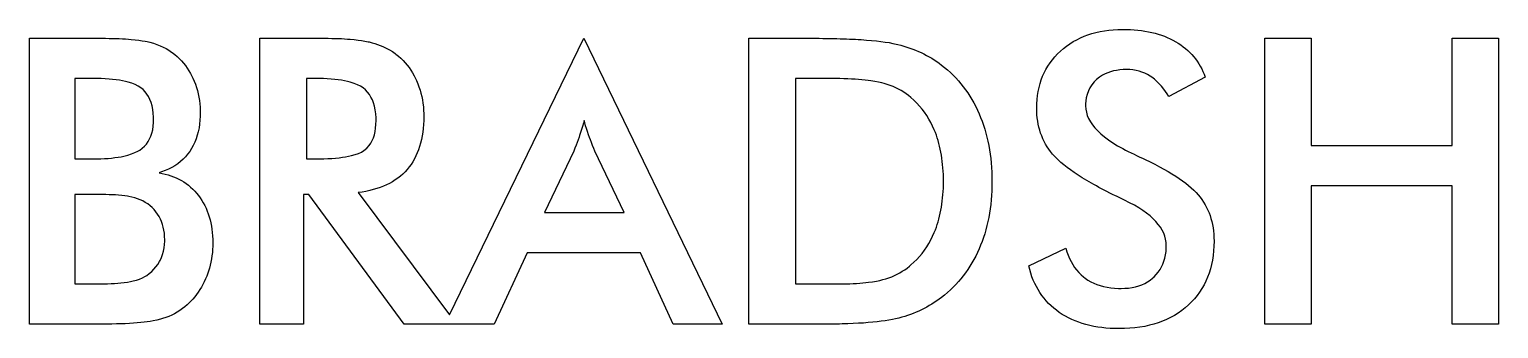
# Model space of a CAD drawing. Extents: x 1.08 to 5.25, y -5.58 to -0.9.
# Drawn here: x 1.262 to 1.868, y -1.025 to -0.902 of the extents above; entities that cross this region are included whole.
import ezdxf

# ---------------------------------------------------------------- set-up
doc = ezdxf.new("R2010")
doc.units = 0
doc.header["$MEASUREMENT"] = 0
doc.layers.add('BLACK', color=7, linetype='CONTINUOUS')

msp = doc.modelspace()

# ---------------------------------------------------------------- linework, layer by layer
at = {"layer": 'BLACK', "linetype": 'CONTINUOUS'}
for p, q in [((1.69713, -0.90443), (1.69871, -0.90383)), ((1.69871, -0.90383), (1.70034, -0.903301)), ((1.70034, -0.903301), (1.70202, -0.902843)), ((1.70202, -0.902843), (1.70374, -0.902455)), ((1.70374, -0.902455), (1.70552, -0.902137)), ((1.70552, -0.902137), (1.70734, -0.90189)), ((1.70734, -0.90189), (1.7092, -0.901714)), ((1.7092, -0.901714), (1.71112, -0.901608)), ((1.71112, -0.901608), (1.71308, -0.901573)), ((1.71308, -0.901573), (1.7147, -0.901593)), ((1.7147, -0.901593), (1.71628, -0.901653)), ((1.71628, -0.901653), (1.71783, -0.901753)), ((1.71783, -0.901753), (1.71935, -0.901892)), ((1.71935, -0.901892), (1.72083, -0.902072)), ((1.72083, -0.902072), (1.72228, -0.902291)), ((1.72228, -0.902291), (1.7237, -0.90255)), ((1.7237, -0.90255), (1.72508, -0.902849)), ((1.72508, -0.902849), (1.72643, -0.903189)), ((1.72643, -0.903189), (1.72775, -0.903568)), ((1.72775, -0.903568), (1.72903, -0.903986)), ((1.72903, -0.903986), (1.73028, -0.904445)), ((1.26159, -0.921882), (1.26159, -0.905265)), ((1.26159, -0.905265), (1.29139, -0.905265)), ((1.29139, -0.905265), (1.29296, -0.905271)), ((1.29296, -0.905271), (1.29447, -0.905287)), ((1.29447, -0.905287), (1.29594, -0.905314)), ((1.29594, -0.905314), (1.29735, -0.905352)), ((1.29735, -0.905352), (1.29871, -0.905401)), ((1.29871, -0.905401), (1.30002, -0.90546)), ((1.30002, -0.90546), (1.30127, -0.905531)), ((1.30127, -0.905531), (1.30247, -0.905612)), ((1.30247, -0.905612), (1.30363, -0.905704)), ((1.30363, -0.905704), (1.30525, -0.905862)), ((1.30525, -0.905862), (1.30677, -0.906044)), ((1.30677, -0.906044), (1.30816, -0.906251)), ((1.30816, -0.906251), (1.30944, -0.906482)), ((1.30944, -0.906482), (1.31023, -0.90665)), ((1.31023, -0.90665), (1.31136, -0.90692)), ((1.31136, -0.90692), (1.31281, -0.907329)), ((1.31281, -0.907329), (1.31421, -0.907794)), ((1.31421, -0.907794), (1.31555, -0.908314)), ((1.31555, -0.908314), (1.31684, -0.908891)), ((1.31684, -0.908891), (1.31806, -0.909523)), ((1.31806, -0.909523), (1.31923, -0.910211)), ((1.35679, -0.921882), (1.35679, -0.905265)), ((1.35679, -0.905265), (1.38359, -0.905265)), ((1.38359, -0.905265), (1.38504, -0.905271)), ((1.38504, -0.905271), (1.38645, -0.905289)), ((1.38645, -0.905289), (1.38782, -0.905319)), ((1.38782, -0.905319), (1.38915, -0.905361)), ((1.38915, -0.905361), (1.39044, -0.905415)), ((1.39044, -0.905415), (1.39169, -0.905481)), ((1.39169, -0.905481), (1.39289, -0.905558)), ((1.39289, -0.905558), (1.39406, -0.905648)), ((1.39406, -0.905648), (1.39573, -0.905804)), ((1.39573, -0.905804), (1.3973, -0.905988)), ((1.3973, -0.905988), (1.39878, -0.906199)), ((1.39878, -0.906199), (1.40017, -0.906436)), ((1.40017, -0.906436), (1.40146, -0.9067)), ((1.40146, -0.9067), (1.40188, -0.906794)), ((1.40188, -0.906794), (1.40308, -0.907093)), ((1.40308, -0.907093), (1.40425, -0.907428)), ((1.40425, -0.907428), (1.40539, -0.907798)), ((1.40539, -0.907798), (1.40649, -0.908203)), ((1.40649, -0.908203), (1.40756, -0.908644)), ((1.40756, -0.908644), (1.40894, -0.909288)), ((1.40894, -0.909288), (1.41025, -0.909994)), ((1.41025, -0.909994), (1.4115, -0.910763)), ((1.45563, -0.977269), (1.49052, -0.905265)), ((1.49052, -0.905265), (1.54767, -1.02343)), ((1.55872, -0.921882), (1.55872, -0.905265)), ((1.55872, -0.905265), (1.58465, -0.905265)), ((1.58465, -0.905265), (1.58622, -0.905268)), ((1.58622, -0.905268), (1.58775, -0.905275)), ((1.58775, -0.905275), (1.58926, -0.905288)), ((1.58926, -0.905288), (1.59074, -0.905305)), ((1.59074, -0.905305), (1.59218, -0.905327)), ((1.59218, -0.905327), (1.5936, -0.905355)), ((1.5936, -0.905355), (1.59499, -0.905387)), ((1.59499, -0.905387), (1.59635, -0.905424)), ((1.59635, -0.905424), (1.59768, -0.905466)), ((1.59768, -0.905466), (1.59898, -0.905513)), ((1.59898, -0.905513), (1.60025, -0.905565)), ((1.60025, -0.905565), (1.6015, -0.905622)), ((1.6015, -0.905622), (1.60271, -0.905684)), ((1.60271, -0.905684), (1.60389, -0.905751)), ((1.60389, -0.905751), (1.60505, -0.905823)), ((1.60505, -0.905823), (1.60727, -0.905982)), ((1.60727, -0.905982), (1.60937, -0.90616)), ((1.60937, -0.90616), (1.61136, -0.906359)), ((1.61136, -0.906359), (1.61323, -0.906577)), ((1.61323, -0.906577), (1.61498, -0.906815)), ((1.61498, -0.906815), (1.61662, -0.907073)), ((1.61662, -0.907073), (1.61814, -0.90735)), ((1.61814, -0.90735), (1.61954, -0.907648)), ((1.61954, -0.907648), (1.62019, -0.907804)), ((1.62019, -0.907804), (1.62147, -0.908135)), ((1.62147, -0.908135), (1.62273, -0.908492)), ((1.62273, -0.908492), (1.62397, -0.908877)), ((1.62397, -0.908877), (1.62518, -0.909288)), ((1.62518, -0.909288), (1.62638, -0.909726)), ((1.62638, -0.909726), (1.62756, -0.910191)), ((1.68738, -0.910602), (1.68863, -0.909509)), ((1.68863, -0.909509), (1.68993, -0.908486)), ((1.68993, -0.908486), (1.69127, -0.907534)), ((1.69127, -0.907534), (1.69266, -0.906652)), ((1.69266, -0.906652), (1.6941, -0.905841)), ((1.6941, -0.905841), (1.69559, -0.9051)), ((1.69559, -0.9051), (1.69713, -0.90443)), ((1.73028, -0.904445), (1.7315, -0.904944)), ((1.7315, -0.904944), (1.73268, -0.905482)), ((1.73268, -0.905482), (1.73383, -0.906061)), ((1.73383, -0.906061), (1.73495, -0.906679)), ((1.73495, -0.906679), (1.73603, -0.907331)), ((1.73603, -0.907331), (1.73707, -0.908018)), ((1.73707, -0.908018), (1.73806, -0.908739)), ((1.73806, -0.908739), (1.73901, -0.909495)), ((1.73901, -0.909495), (1.73992, -0.910286)), ((1.77173, -1.02343), (1.77173, -0.905265)), ((1.77173, -0.905265), (1.79094, -0.905265)), ((1.79094, -0.905265), (1.79094, -0.949575)), ((1.84907, -0.949575), (1.84907, -0.905265)), ((1.84907, -0.905265), (1.86831, -0.905265)), ((1.86831, -0.905265), (1.86831, -1.02343)), ((1.31923, -0.910211), (1.32034, -0.910956)), ((1.32034, -0.910956), (1.32061, -0.91115)), ((1.32061, -0.91115), (1.32162, -0.911935)), ((1.32162, -0.911935), (1.32258, -0.912763)), ((1.32258, -0.912763), (1.3235, -0.913635)), ((1.3235, -0.913635), (1.32438, -0.91455)), ((1.32438, -0.91455), (1.32521, -0.915509)), ((1.32521, -0.915509), (1.326, -0.916511)), ((1.4115, -0.910763), (1.41269, -0.911596)), ((1.41269, -0.911596), (1.41298, -0.911814)), ((1.41298, -0.911814), (1.41399, -0.912631)), ((1.41399, -0.912631), (1.41496, -0.913491)), ((1.41496, -0.913491), (1.41588, -0.914395)), ((1.41588, -0.914395), (1.41676, -0.915343)), ((1.41676, -0.915343), (1.41759, -0.916335)), ((1.62756, -0.910191), (1.62872, -0.910682)), ((1.62872, -0.910682), (1.62986, -0.911201)), ((1.62986, -0.911201), (1.63098, -0.911746)), ((1.63098, -0.911746), (1.63208, -0.912318)), ((1.63208, -0.912318), (1.63315, -0.912917)), ((1.63315, -0.912917), (1.63421, -0.913543)), ((1.63421, -0.913543), (1.63525, -0.914196)), ((1.63525, -0.914196), (1.63627, -0.914875)), ((1.63627, -0.914875), (1.63727, -0.915581)), ((1.63727, -0.915581), (1.63825, -0.916314)), ((1.68221, -0.916766), (1.68309, -0.915447)), ((1.68309, -0.915447), (1.68405, -0.914171)), ((1.68405, -0.914171), (1.68508, -0.912939)), ((1.68508, -0.912939), (1.68619, -0.911749)), ((1.68619, -0.911749), (1.68738, -0.910602)), ((1.73992, -0.910286), (1.74079, -0.911112)), ((1.74079, -0.911112), (1.74162, -0.911972)), ((1.74162, -0.911972), (1.7424, -0.912867)), ((1.7424, -0.912867), (1.74314, -0.913796)), ((1.74314, -0.913796), (1.74384, -0.914761)), ((1.74384, -0.914761), (1.7445, -0.91576)), ((1.7445, -0.91576), (1.74511, -0.916794)), ((1.26159, -0.969884), (1.26159, -0.921882)), ((1.28775, -0.921882), (1.2804, -0.921882)), ((1.2804, -0.921882), (1.2804, -0.955114)), ((1.28954, -0.921897), (1.28775, -0.921882)), ((1.29126, -0.921942), (1.28954, -0.921897)), ((1.2929, -0.922017), (1.29126, -0.921942)), ((1.29447, -0.922121), (1.2929, -0.922017)), ((1.29596, -0.922256), (1.29447, -0.922121)), ((1.326, -0.916511), (1.32675, -0.917557)), ((1.32675, -0.917557), (1.32745, -0.918647)), ((1.32745, -0.918647), (1.32812, -0.919781)), ((1.32812, -0.919781), (1.32873, -0.920957)), ((1.32873, -0.920957), (1.32912, -0.921766)), ((1.32912, -0.921766), (1.32966, -0.923001)), ((1.35679, -1.02343), (1.35679, -0.921882)), ((1.37949, -0.921882), (1.376, -0.921882)), ((1.376, -0.921882), (1.376, -0.955114)), ((1.38127, -0.921897), (1.37949, -0.921882)), ((1.38298, -0.921943), (1.38127, -0.921897)), ((1.38462, -0.92202), (1.38298, -0.921943)), ((1.38619, -0.922127), (1.38462, -0.92202)), ((1.38768, -0.922265), (1.38619, -0.922127)), ((1.41759, -0.916335), (1.41838, -0.91737)), ((1.41838, -0.91737), (1.41912, -0.918448)), ((1.41912, -0.918448), (1.41982, -0.91957)), ((1.41982, -0.91957), (1.42047, -0.920736)), ((1.42047, -0.920736), (1.42108, -0.921945)), ((1.42108, -0.921945), (1.42146, -0.922776)), ((1.55872, -1.02343), (1.55872, -0.921882)), ((1.58488, -0.921882), (1.57793, -0.921882)), ((1.57793, -0.921882), (1.57793, -1.00681)), ((1.59184, -0.921882), (1.58488, -0.921882)), ((1.59276, -0.921883), (1.59184, -0.921882)), ((1.59455, -0.921898), (1.59276, -0.921883)), ((1.59629, -0.921926), (1.59455, -0.921898)), ((1.59796, -0.921969), (1.59629, -0.921926)), ((1.59957, -0.922025), (1.59796, -0.921969)), ((1.60112, -0.922096), (1.59957, -0.922025)), ((1.60261, -0.922182), (1.60112, -0.922096)), ((1.60403, -0.922281), (1.60261, -0.922182)), ((1.63825, -0.916314), (1.63951, -0.917312)), ((1.63951, -0.917312), (1.64074, -0.918345)), ((1.64074, -0.918345), (1.64192, -0.919412)), ((1.64192, -0.919412), (1.64306, -0.920513)), ((1.64306, -0.920513), (1.64417, -0.921649)), ((1.64417, -0.921649), (1.64524, -0.92282)), ((1.67945, -0.922471), (1.68002, -0.92098)), ((1.68002, -0.92098), (1.68068, -0.919532)), ((1.68068, -0.919532), (1.6814, -0.918127)), ((1.6814, -0.918127), (1.68221, -0.916766)), ((1.70351, -0.921303), (1.70232, -0.922257)), ((1.7048, -0.920477), (1.70351, -0.921303)), ((1.70584, -0.919941), (1.7048, -0.920477)), ((1.70692, -0.919476), (1.70584, -0.919941)), ((1.70807, -0.919083), (1.70692, -0.919476)), ((1.70927, -0.918761), (1.70807, -0.919083)), ((1.71053, -0.918511), (1.70927, -0.918761)), ((1.71184, -0.918332), (1.71053, -0.918511)), ((1.71321, -0.918225), (1.71184, -0.918332)), ((1.71464, -0.918189), (1.71321, -0.918225)), ((1.71599, -0.918231), (1.71464, -0.918189)), ((1.7173, -0.918357), (1.71599, -0.918231)), ((1.71858, -0.918566), (1.7173, -0.918357)), ((1.71981, -0.91886), (1.71858, -0.918566)), ((1.72101, -0.919237), (1.71981, -0.91886)), ((1.72216, -0.919698), (1.72101, -0.919237)), ((1.72328, -0.920243), (1.72216, -0.919698)), ((1.72436, -0.920872), (1.72328, -0.920243)), ((1.72515, -0.921397), (1.72436, -0.920872)), ((1.72618, -0.922181), (1.72515, -0.921397)), ((1.7272, -0.923061), (1.72618, -0.922181)), ((1.74715, -0.921276), (1.73215, -0.929267)), ((1.74511, -0.916794), (1.74569, -0.917862)), ((1.74569, -0.917862), (1.74622, -0.918965)), ((1.74622, -0.918965), (1.74671, -0.920103)), ((1.74671, -0.920103), (1.74715, -0.921276)), ((1.29739, -0.922421), (1.29596, -0.922256)), ((1.29874, -0.922616), (1.29739, -0.922421)), ((1.30001, -0.922841), (1.29874, -0.922616)), ((1.30122, -0.923096), (1.30001, -0.922841)), ((1.30235, -0.92338), (1.30122, -0.923096)), ((1.30391, -0.923864), (1.30235, -0.92338)), ((1.3053, -0.924415), (1.30391, -0.923864)), ((1.30654, -0.925033), (1.3053, -0.924415)), ((1.3076, -0.925718), (1.30654, -0.925033)), ((1.30854, -0.926488), (1.3076, -0.925718)), ((1.30939, -0.927356), (1.30854, -0.926488)), ((1.31014, -0.928324), (1.30939, -0.927356)), ((1.32966, -0.923001), (1.33015, -0.924261)), ((1.33015, -0.924261), (1.33059, -0.925545)), ((1.33059, -0.925545), (1.33097, -0.926855)), ((1.33097, -0.926855), (1.3313, -0.928189)), ((1.3313, -0.928189), (1.33157, -0.929548)), ((1.3891, -0.922433), (1.38768, -0.922265)), ((1.39046, -0.922633), (1.3891, -0.922433)), ((1.39174, -0.922863), (1.39046, -0.922633)), ((1.39294, -0.923123), (1.39174, -0.922863)), ((1.39408, -0.923414), (1.39294, -0.923123)), ((1.39565, -0.923908), (1.39408, -0.923414)), ((1.39706, -0.924472), (1.39565, -0.923908)), ((1.39831, -0.925104), (1.39706, -0.924472)), ((1.39939, -0.925805), (1.39831, -0.925104)), ((1.40035, -0.92659), (1.39939, -0.925805)), ((1.40122, -0.927474), (1.40035, -0.92659)), ((1.40199, -0.928457), (1.40122, -0.927474)), ((1.42146, -0.922776), (1.422, -0.924042)), ((1.422, -0.924042), (1.42248, -0.925331)), ((1.42248, -0.925331), (1.42291, -0.926643)), ((1.42291, -0.926643), (1.42329, -0.927978)), ((1.42329, -0.927978), (1.42362, -0.929336)), ((1.6054, -0.922395), (1.60403, -0.922281)), ((1.6067, -0.922522), (1.6054, -0.922395)), ((1.60794, -0.922664), (1.6067, -0.922522)), ((1.60912, -0.922821), (1.60794, -0.922664)), ((1.61078, -0.923081), (1.60912, -0.922821)), ((1.6123, -0.923374), (1.61078, -0.923081)), ((1.61367, -0.923699), (1.6123, -0.923374)), ((1.61454, -0.923932), (1.61367, -0.923699)), ((1.61581, -0.924319), (1.61454, -0.923932)), ((1.61704, -0.924748), (1.61581, -0.924319)), ((1.61824, -0.925222), (1.61704, -0.924748)), ((1.6194, -0.925739), (1.61824, -0.925222)), ((1.62053, -0.9263), (1.6194, -0.925739)), ((1.62162, -0.926904), (1.62053, -0.9263)), ((1.62268, -0.927552), (1.62162, -0.926904)), ((1.6237, -0.928243), (1.62268, -0.927552)), ((1.62469, -0.928978), (1.6237, -0.928243)), ((1.64524, -0.92282), (1.64626, -0.924025)), ((1.64626, -0.924025), (1.64725, -0.925264)), ((1.64725, -0.925264), (1.6482, -0.926538)), ((1.6482, -0.926538), (1.64912, -0.927846)), ((1.64912, -0.927846), (1.64999, -0.929189)), ((1.67792, -0.928865), (1.67818, -0.927202)), ((1.67818, -0.927202), (1.67853, -0.925582)), ((1.67853, -0.925582), (1.67895, -0.924005)), ((1.67895, -0.924005), (1.67945, -0.922471)), ((1.6989, -0.927024), (1.69841, -0.928434)), ((1.69955, -0.925701), (1.6989, -0.927024)), ((1.70033, -0.924465), (1.69955, -0.925701)), ((1.70125, -0.923317), (1.70033, -0.924465)), ((1.70232, -0.922257), (1.70125, -0.923317)), ((1.72819, -0.924038), (1.7272, -0.923061)), ((1.72915, -0.925112), (1.72819, -0.924038)), ((1.7301, -0.926282), (1.72915, -0.925112)), ((1.7308, -0.927222), (1.7301, -0.926282)), ((1.73148, -0.928217), (1.7308, -0.927222)), ((1.73215, -0.929267), (1.73148, -0.928217)), ((1.3108, -0.929391), (1.31014, -0.928324)), ((1.31137, -0.930558), (1.3108, -0.929391)), ((1.31185, -0.931824), (1.31137, -0.930558)), ((1.31223, -0.933189), (1.31185, -0.931824)), ((1.31252, -0.934654), (1.31223, -0.933189)), ((1.33157, -0.929548), (1.33179, -0.930932)), ((1.33179, -0.930932), (1.33196, -0.932341)), ((1.33196, -0.932341), (1.33208, -0.933774)), ((1.33208, -0.933774), (1.33214, -0.935233)), ((1.40266, -0.929538), (1.40199, -0.928457)), ((1.40325, -0.930719), (1.40266, -0.929538)), ((1.40373, -0.931999), (1.40325, -0.930719)), ((1.40413, -0.933377), (1.40373, -0.931999)), ((1.40443, -0.934854), (1.40413, -0.933377)), ((1.42362, -0.929336), (1.42389, -0.930716)), ((1.42389, -0.930716), (1.42411, -0.932119)), ((1.42411, -0.932119), (1.42428, -0.933545)), ((1.42428, -0.933545), (1.42439, -0.934994)), ((1.62565, -0.929757), (1.62469, -0.928978)), ((1.62688, -0.930875), (1.62565, -0.929757)), ((1.62805, -0.932042), (1.62688, -0.930875)), ((1.62916, -0.933259), (1.62805, -0.932042)), ((1.63021, -0.934525), (1.62916, -0.933259)), ((1.64999, -0.929189), (1.65082, -0.930567)), ((1.65082, -0.930567), (1.65162, -0.931978)), ((1.65162, -0.931978), (1.65238, -0.933425)), ((1.65238, -0.933425), (1.65309, -0.934906)), ((1.67757, -0.934113), (1.67761, -0.932321)), ((1.6776, -0.935502), (1.67757, -0.934113)), ((1.67761, -0.932321), (1.67773, -0.930572)), ((1.67773, -0.930572), (1.67792, -0.928865)), ((1.69778, -0.932343), (1.69777, -0.93319)), ((1.69777, -0.93319), (1.69784, -0.934526)), ((1.69788, -0.931113), (1.69778, -0.932343)), ((1.69805, -0.929932), (1.69788, -0.931113)), ((1.69841, -0.928434), (1.69805, -0.929932)), ((1.31272, -0.936218), (1.31252, -0.934654)), ((1.31271, -0.941646), (1.31283, -0.940115)), ((1.31283, -0.937882), (1.31272, -0.936218)), ((1.31285, -0.939046), (1.31283, -0.937882)), ((1.31283, -0.940115), (1.31285, -0.939046)), ((1.33204, -0.939091), (1.33188, -0.940743)), ((1.33213, -0.937386), (1.33204, -0.939091)), ((1.33215, -0.936219), (1.33213, -0.937386)), ((1.33214, -0.935233), (1.33215, -0.936219)), ((1.40463, -0.93643), (1.40443, -0.934854)), ((1.40474, -0.938105), (1.40463, -0.93643)), ((1.40472, -0.940895), (1.40476, -0.939277)), ((1.40476, -0.939277), (1.40474, -0.938105)), ((1.42444, -0.939192), (1.42436, -0.940876)), ((1.42439, -0.934994), (1.42445, -0.936466)), ((1.42446, -0.937459), (1.42444, -0.939192)), ((1.42445, -0.936466), (1.42446, -0.937459)), ((1.49036, -0.940381), (1.48998, -0.941709)), ((1.49067, -0.939248), (1.49036, -0.940381)), ((1.49095, -0.94021), (1.49067, -0.939248)), ((1.4913, -0.941381), (1.49095, -0.94021)), ((1.63121, -0.935841), (1.63021, -0.934525)), ((1.63214, -0.937207), (1.63121, -0.935841)), ((1.63301, -0.938623), (1.63214, -0.937207)), ((1.63383, -0.940088), (1.63301, -0.938623)), ((1.63459, -0.941603), (1.63383, -0.940088)), ((1.65309, -0.934906), (1.65377, -0.936421)), ((1.65377, -0.936421), (1.65442, -0.937967)), ((1.65442, -0.937967), (1.65502, -0.93954)), ((1.65502, -0.93954), (1.65558, -0.941141)), ((1.67767, -0.936864), (1.6776, -0.935502)), ((1.6778, -0.9382), (1.67767, -0.936864)), ((1.67798, -0.939508), (1.6778, -0.9382)), ((1.67821, -0.940789), (1.67798, -0.939508)), ((1.69784, -0.934526), (1.69808, -0.93585)), ((1.69808, -0.93585), (1.69847, -0.937163)), ((1.69847, -0.937163), (1.69902, -0.938465)), ((1.69902, -0.938465), (1.69972, -0.939756)), ((1.69972, -0.939756), (1.70058, -0.941036)), ((1.31125, -0.946886), (1.31176, -0.945708)), ((1.31176, -0.945708), (1.31218, -0.944442)), ((1.31218, -0.944442), (1.3125, -0.943088)), ((1.3125, -0.943088), (1.31271, -0.941646)), ((1.33092, -0.945371), (1.33045, -0.946805)), ((1.33132, -0.943882), (1.33092, -0.945371)), ((1.33164, -0.942339), (1.33132, -0.943882)), ((1.33188, -0.940743), (1.33164, -0.942339)), ((1.40317, -0.947566), (1.40366, -0.946421)), ((1.40366, -0.946421), (1.40405, -0.945182)), ((1.40405, -0.945182), (1.40436, -0.943848)), ((1.40436, -0.943848), (1.40458, -0.942419)), ((1.40458, -0.942419), (1.40472, -0.940895)), ((1.42379, -0.945645), (1.4235, -0.94714)), ((1.42403, -0.944103), (1.42379, -0.945645)), ((1.42422, -0.942514), (1.42403, -0.944103)), ((1.42436, -0.940876), (1.42422, -0.942514)), ((1.48859, -0.946085), (1.48819, -0.947247)), ((1.4888, -0.945486), (1.48859, -0.946085)), ((1.4892, -0.944261), (1.4888, -0.945486)), ((1.48959, -0.943002), (1.4892, -0.944261)), ((1.48998, -0.941709), (1.48959, -0.943002)), ((1.49165, -0.942518), (1.4913, -0.941381)), ((1.49207, -0.943834), (1.49165, -0.942518)), ((1.4925, -0.9451), (1.49207, -0.943834)), ((1.49292, -0.946316), (1.4925, -0.9451)), ((1.49328, -0.947281), (1.49292, -0.946316)), ((1.63528, -0.943168), (1.63459, -0.941603)), ((1.63571, -0.944239), (1.63528, -0.943168)), ((1.63612, -0.945328), (1.63571, -0.944239)), ((1.6365, -0.94644), (1.63612, -0.945328)), ((1.63685, -0.947574), (1.6365, -0.94644)), ((1.65558, -0.941141), (1.65609, -0.942769)), ((1.65609, -0.942769), (1.65657, -0.944424)), ((1.65657, -0.944424), (1.65701, -0.946107)), ((1.65701, -0.946107), (1.6574, -0.947817)), ((1.67848, -0.942043), (1.67821, -0.940789)), ((1.67881, -0.943269), (1.67848, -0.942043)), ((1.67919, -0.944469), (1.67881, -0.943269)), ((1.67963, -0.945642), (1.67919, -0.944469)), ((1.68011, -0.946788), (1.67963, -0.945642)), ((1.70058, -0.941036), (1.7016, -0.942304)), ((1.7016, -0.942304), (1.70277, -0.943561)), ((1.70277, -0.943561), (1.7041, -0.944806)), ((1.7041, -0.944806), (1.70559, -0.946041)), ((1.70559, -0.946041), (1.70723, -0.947264)), ((1.30382, -0.953053), (1.3052, -0.952506)), ((1.3052, -0.952506), (1.30643, -0.951894)), ((1.30643, -0.951894), (1.30717, -0.95145)), ((1.30717, -0.95145), (1.30818, -0.950714)), ((1.30818, -0.950714), (1.3091, -0.949889)), ((1.3091, -0.949889), (1.30992, -0.948976)), ((1.30992, -0.948976), (1.31063, -0.947975)), ((1.31063, -0.947975), (1.31125, -0.946886)), ((1.3278, -0.951999), (1.32694, -0.953155)), ((1.32857, -0.950781), (1.3278, -0.951999)), ((1.32928, -0.94951), (1.32857, -0.950781)), ((1.3299, -0.948185), (1.32928, -0.94951)), ((1.33045, -0.946805), (1.3299, -0.948185)), ((1.39751, -0.952829), (1.39871, -0.952271)), ((1.39871, -0.952271), (1.39974, -0.951652)), ((1.39974, -0.951652), (1.40092, -0.950695)), ((1.40092, -0.950695), (1.40194, -0.94957)), ((1.40194, -0.94957), (1.4026, -0.948615)), ((1.4026, -0.948615), (1.40317, -0.947566)), ((1.42229, -0.951338), (1.42178, -0.952643)), ((1.42275, -0.949986), (1.42229, -0.951338)), ((1.42315, -0.948587), (1.42275, -0.949986)), ((1.4235, -0.94714), (1.42315, -0.948587)), ((1.4864, -0.951883), (1.47428, -0.977269)), ((1.48689, -0.950699), (1.4864, -0.951883)), ((1.48737, -0.949467), (1.48689, -0.950699)), ((1.48778, -0.948374), (1.48737, -0.949467)), ((1.48819, -0.947247), (1.48778, -0.948374)), ((1.4937, -0.948392), (1.49328, -0.947281)), ((1.49418, -0.949625), (1.4937, -0.948392)), ((1.49465, -0.950789), (1.49418, -0.949625)), ((1.49511, -0.951883), (1.49465, -0.950789)), ((1.50723, -0.977269), (1.49511, -0.951883)), ((1.63718, -0.94873), (1.63685, -0.947574)), ((1.63748, -0.949908), (1.63718, -0.94873)), ((1.63775, -0.951109), (1.63748, -0.949908)), ((1.638, -0.952332), (1.63775, -0.951109)), ((1.63822, -0.953578), (1.638, -0.952332)), ((1.6574, -0.947817), (1.65775, -0.949554)), ((1.65775, -0.949554), (1.65806, -0.951318)), ((1.65806, -0.951318), (1.65833, -0.95311)), ((1.68064, -0.947907), (1.68011, -0.946788)), ((1.68122, -0.948998), (1.68064, -0.947907)), ((1.68186, -0.950063), (1.68122, -0.948998)), ((1.68254, -0.951101), (1.68186, -0.950063)), ((1.68328, -0.952111), (1.68254, -0.951101)), ((1.68406, -0.953095), (1.68328, -0.952111)), ((1.70723, -0.947264), (1.70903, -0.948476)), ((1.70903, -0.948476), (1.71098, -0.949676)), ((1.71098, -0.949676), (1.71202, -0.950272)), ((1.71202, -0.950272), (1.71309, -0.950865)), ((1.71309, -0.950865), (1.71421, -0.951456)), ((1.71421, -0.951456), (1.71536, -0.952043)), ((1.71536, -0.952043), (1.71655, -0.952628)), ((1.79094, -0.949575), (1.84907, -0.949575)), ((1.2804, -0.955114), (1.28775, -0.955114)), ((1.28775, -0.955114), (1.28944, -0.9551)), ((1.28944, -0.9551), (1.29106, -0.955057)), ((1.29106, -0.955057), (1.29262, -0.954985)), ((1.29262, -0.954985), (1.29412, -0.954885)), ((1.29412, -0.954885), (1.29555, -0.954756)), ((1.29555, -0.954756), (1.29692, -0.954599)), ((1.29692, -0.954599), (1.29823, -0.954413)), ((1.29823, -0.954413), (1.29947, -0.954198)), ((1.29947, -0.954198), (1.30066, -0.953955)), ((1.30066, -0.953955), (1.30231, -0.953536)), ((1.30231, -0.953536), (1.30382, -0.953053)), ((1.32164, -0.957924), (1.32038, -0.958676)), ((1.32284, -0.957105), (1.32164, -0.957924)), ((1.32397, -0.956219), (1.32284, -0.957105)), ((1.32503, -0.955265), (1.32397, -0.956219)), ((1.32602, -0.954244), (1.32503, -0.955265)), ((1.32694, -0.953155), (1.32602, -0.954244)), ((1.376, -0.955114), (1.37949, -0.955114)), ((1.37949, -0.955114), (1.38136, -0.955101)), ((1.38136, -0.955101), (1.38314, -0.95506)), ((1.38314, -0.95506), (1.38485, -0.954992)), ((1.38485, -0.954992), (1.38648, -0.954898)), ((1.38648, -0.954898), (1.38802, -0.954776)), ((1.38802, -0.954776), (1.38949, -0.954627)), ((1.38949, -0.954627), (1.39088, -0.954451)), ((1.39088, -0.954451), (1.39218, -0.954249)), ((1.39218, -0.954249), (1.39341, -0.954019)), ((1.39341, -0.954019), (1.39455, -0.953762)), ((1.39455, -0.953762), (1.39612, -0.953326)), ((1.39612, -0.953326), (1.39751, -0.952829)), ((1.41843, -0.958451), (1.4176, -0.95947)), ((1.41921, -0.957384), (1.41843, -0.958451)), ((1.41993, -0.95627), (1.41921, -0.957384)), ((1.4206, -0.955109), (1.41993, -0.95627)), ((1.42122, -0.953899), (1.4206, -0.955109)), ((1.42178, -0.952643), (1.42122, -0.953899)), ((1.63842, -0.954846), (1.63822, -0.953578)), ((1.63859, -0.956136), (1.63842, -0.954846)), ((1.63873, -0.957448), (1.63859, -0.956136)), ((1.63885, -0.958783), (1.63873, -0.957448)), ((1.65833, -0.95311), (1.65856, -0.954929)), ((1.65856, -0.954929), (1.65875, -0.956775)), ((1.65875, -0.956775), (1.65889, -0.958648)), ((1.68448, -0.95358), (1.68406, -0.953095)), ((1.6854, -0.954561), (1.68448, -0.95358)), ((1.68642, -0.955556), (1.6854, -0.954561)), ((1.68754, -0.956566), (1.68642, -0.955556)), ((1.68876, -0.95759), (1.68754, -0.956566)), ((1.69008, -0.958628), (1.68876, -0.95759)), ((1.71655, -0.952628), (1.71779, -0.95321)), ((1.71779, -0.95321), (1.71884, -0.953724)), ((1.71884, -0.953724), (1.71991, -0.954229)), ((1.71991, -0.954229), (1.72021, -0.954364)), ((1.72021, -0.954364), (1.72129, -0.954863)), ((1.72129, -0.954863), (1.72235, -0.955362)), ((1.72235, -0.955362), (1.72441, -0.956356)), ((1.72441, -0.956356), (1.72639, -0.957348)), ((1.72639, -0.957348), (1.72828, -0.958338)), ((1.72828, -0.958338), (1.73008, -0.959324)), ((1.31615, -0.960526), (1.31513, -0.960855)), ((1.31513, -0.960855), (1.3164, -0.961081)), ((1.31763, -0.959977), (1.31615, -0.960526)), ((1.3164, -0.961081), (1.31764, -0.961355)), ((1.31904, -0.95936), (1.31763, -0.959977)), ((1.31764, -0.961355), (1.31885, -0.961678)), ((1.31885, -0.961678), (1.32002, -0.962048)), ((1.32038, -0.958676), (1.31904, -0.95936)), ((1.32002, -0.962048), (1.32116, -0.962467)), ((1.32116, -0.962467), (1.32226, -0.962934)), ((1.32226, -0.962934), (1.32333, -0.96345)), ((1.32333, -0.96345), (1.32436, -0.964014)), ((1.32436, -0.964014), (1.32536, -0.964625)), ((1.32536, -0.964625), (1.32633, -0.965286)), ((1.41153, -0.964545), (1.41034, -0.965216)), ((1.41267, -0.963824), (1.41153, -0.964545)), ((1.41376, -0.963053), (1.41267, -0.963824)), ((1.41479, -0.962232), (1.41376, -0.963053)), ((1.41578, -0.961361), (1.41479, -0.962232)), ((1.41671, -0.96044), (1.41578, -0.961361)), ((1.4176, -0.95947), (1.41671, -0.96044)), ((1.63894, -0.96014), (1.63885, -0.958783)), ((1.63901, -0.96152), (1.63894, -0.96014)), ((1.63905, -0.962921), (1.63901, -0.96152)), ((1.63906, -0.964345), (1.63905, -0.962921)), ((1.63905, -0.965769), (1.63906, -0.964345)), ((1.65889, -0.958648), (1.659, -0.960549)), ((1.659, -0.960549), (1.65906, -0.962477)), ((1.65906, -0.962477), (1.65908, -0.964432)), ((1.65908, -0.964432), (1.65906, -0.966383)), ((1.69151, -0.959681), (1.69008, -0.958628)), ((1.69303, -0.960748), (1.69151, -0.959681)), ((1.69466, -0.96183), (1.69303, -0.960748)), ((1.69639, -0.962926), (1.69466, -0.96183)), ((1.69822, -0.964037), (1.69639, -0.962926)), ((1.70016, -0.965162), (1.69822, -0.964037)), ((1.73008, -0.959324), (1.7318, -0.960308)), ((1.7318, -0.960308), (1.73343, -0.96129)), ((1.73343, -0.96129), (1.73497, -0.962268)), ((1.73497, -0.962268), (1.73643, -0.963244)), ((1.73643, -0.963244), (1.7378, -0.964217)), ((1.7378, -0.964217), (1.73909, -0.965188)), ((1.26159, -1.02343), (1.26159, -0.969884)), ((1.28703, -0.969884), (1.2804, -0.969884)), ((1.2804, -0.969884), (1.2804, -1.00681)), ((1.29283, -0.969884), (1.28703, -0.969884)), ((1.29319, -0.969885), (1.29283, -0.969884)), ((1.2946, -0.9699), (1.29319, -0.969885)), ((1.29592, -0.969934), (1.2946, -0.9699)), ((1.29718, -0.969989), (1.29592, -0.969934)), ((1.29836, -0.970063), (1.29718, -0.969989)), ((1.29974, -0.970184), (1.29836, -0.970063)), ((1.301, -0.970336), (1.29974, -0.970184)), ((1.30215, -0.970519), (1.301, -0.970336)), ((1.30259, -0.970601), (1.30215, -0.970519)), ((1.30386, -0.970879), (1.30259, -0.970601)), ((1.32633, -0.965286), (1.32726, -0.965994)), ((1.32726, -0.965994), (1.32816, -0.966751)), ((1.32816, -0.966751), (1.32902, -0.967555)), ((1.32902, -0.967555), (1.32985, -0.968408)), ((1.32985, -0.968408), (1.33064, -0.96931)), ((1.33064, -0.96931), (1.3314, -0.970259)), ((1.3314, -0.970259), (1.33212, -0.971245)), ((1.37698, -0.969884), (1.37479, -0.969884)), ((1.37479, -0.969884), (1.37479, -1.02343)), ((1.4163, -1.02343), (1.37698, -0.969884)), ((1.39897, -0.968795), (1.39732, -0.969019)), ((1.39732, -0.969019), (1.43513, -1.01956)), ((1.40057, -0.968522), (1.39897, -0.968795)), ((1.40212, -0.9682), (1.40057, -0.968522)), ((1.40362, -0.967827), (1.40212, -0.9682)), ((1.40506, -0.967404), (1.40362, -0.967827)), ((1.40646, -0.966932), (1.40506, -0.967404)), ((1.4078, -0.96641), (1.40646, -0.966932)), ((1.40909, -0.965838), (1.4078, -0.96641)), ((1.41034, -0.965216), (1.40909, -0.965838)), ((1.63873, -0.971245), (1.63885, -0.969909)), ((1.63885, -0.969909), (1.63894, -0.968551)), ((1.63894, -0.968551), (1.63901, -0.967171)), ((1.63901, -0.967171), (1.63905, -0.965769)), ((1.65889, -0.970203), (1.65875, -0.972071)), ((1.659, -0.968307), (1.65889, -0.970203)), ((1.65906, -0.966383), (1.659, -0.968307)), ((1.70116, -0.96573), (1.70016, -0.965162)), ((1.70219, -0.966302), (1.70116, -0.96573)), ((1.70325, -0.966877), (1.70219, -0.966302)), ((1.70433, -0.967455), (1.70325, -0.966877)), ((1.70543, -0.968038), (1.70433, -0.967455)), ((1.70656, -0.968624), (1.70543, -0.968038)), ((1.70772, -0.969213), (1.70656, -0.968624)), ((1.7089, -0.969807), (1.70772, -0.969213)), ((1.71011, -0.970403), (1.7089, -0.969807)), ((1.71045, -0.970557), (1.71011, -0.970403)), ((1.71158, -0.971084), (1.71045, -0.970557)), ((1.73909, -0.965188), (1.74029, -0.966156)), ((1.74029, -0.966156), (1.74141, -0.967121)), ((1.74141, -0.967121), (1.74244, -0.968083)), ((1.74244, -0.968083), (1.74338, -0.969043)), ((1.74338, -0.969043), (1.74424, -0.969999)), ((1.74424, -0.969999), (1.74503, -0.970966)), ((1.84907, -0.966192), (1.79094, -0.966192)), ((1.79094, -0.966192), (1.79094, -1.02343)), ((1.84907, -1.02343), (1.84907, -0.966192)), ((1.30508, -0.971207), (1.30386, -0.970879)), ((1.30624, -0.971582), (1.30508, -0.971207)), ((1.30735, -0.972007), (1.30624, -0.971582)), ((1.30841, -0.97248), (1.30735, -0.972007)), ((1.30947, -0.973086), (1.30841, -0.97248)), ((1.31047, -0.973748), (1.30947, -0.973086)), ((1.31141, -0.974467), (1.31047, -0.973748)), ((1.31228, -0.975243), (1.31141, -0.974467)), ((1.31309, -0.976075), (1.31228, -0.975243)), ((1.31383, -0.976964), (1.31309, -0.976075)), ((1.33212, -0.971245), (1.33279, -0.972263)), ((1.33279, -0.972263), (1.33342, -0.973313)), ((1.33342, -0.973313), (1.334, -0.974395)), ((1.334, -0.974395), (1.33453, -0.975509)), ((1.33453, -0.975509), (1.33502, -0.976655)), ((1.33502, -0.976655), (1.33546, -0.977833)), ((1.63775, -0.977593), (1.638, -0.976367)), ((1.638, -0.976367), (1.63822, -0.97512)), ((1.63822, -0.97512), (1.63842, -0.97385)), ((1.63842, -0.97385), (1.63859, -0.972559)), ((1.63859, -0.972559), (1.63873, -0.971245)), ((1.65833, -0.975724), (1.65806, -0.977509)), ((1.65856, -0.973912), (1.65833, -0.975724)), ((1.65875, -0.972071), (1.65856, -0.973912)), ((1.71269, -0.971626), (1.71158, -0.971084)), ((1.71383, -0.972192), (1.71269, -0.971626)), ((1.71592, -0.973232), (1.71383, -0.972192)), ((1.71788, -0.97429), (1.71592, -0.973232)), ((1.7197, -0.975365), (1.71788, -0.97429)), ((1.72138, -0.976458), (1.7197, -0.975365)), ((1.72293, -0.977568), (1.72138, -0.976458)), ((1.74503, -0.970966), (1.74577, -0.971963)), ((1.74577, -0.971963), (1.74646, -0.97299)), ((1.74646, -0.97299), (1.7471, -0.974047)), ((1.7471, -0.974047), (1.74769, -0.975134)), ((1.74769, -0.975134), (1.74823, -0.976251)), ((1.74823, -0.976251), (1.74872, -0.977398)), ((1.31451, -0.97791), (1.31383, -0.976964)), ((1.31513, -0.978913), (1.31451, -0.97791)), ((1.31568, -0.97996), (1.31513, -0.978913)), ((1.31615, -0.981052), (1.31568, -0.97996)), ((1.31655, -0.982188), (1.31615, -0.981052)), ((1.31688, -0.98337), (1.31655, -0.982188)), ((1.33546, -0.977833), (1.33586, -0.979043)), ((1.33586, -0.979043), (1.33621, -0.980285)), ((1.33621, -0.980285), (1.33651, -0.981559)), ((1.33651, -0.981559), (1.33676, -0.982865)), ((1.33676, -0.982865), (1.33697, -0.984203)), ((1.43513, -1.01956), (1.45563, -0.977269)), ((1.47428, -0.977269), (1.50723, -0.977269)), ((1.63612, -0.983388), (1.6365, -0.982273)), ((1.6365, -0.982273), (1.63685, -0.981136)), ((1.63685, -0.981136), (1.63718, -0.979977)), ((1.63718, -0.979977), (1.63748, -0.978796)), ((1.63748, -0.978796), (1.63775, -0.977593)), ((1.65701, -0.982698), (1.65657, -0.984372)), ((1.6574, -0.980996), (1.65701, -0.982698)), ((1.65775, -0.979267), (1.6574, -0.980996)), ((1.65806, -0.977509), (1.65775, -0.979267)), ((1.72435, -0.978696), (1.72293, -0.977568)), ((1.72563, -0.979842), (1.72435, -0.978696)), ((1.72677, -0.981005), (1.72563, -0.979842)), ((1.72778, -0.982186), (1.72677, -0.981005)), ((1.72866, -0.983384), (1.72778, -0.982186)), ((1.74872, -0.977398), (1.74915, -0.978574)), ((1.74915, -0.978574), (1.74953, -0.979781)), ((1.74953, -0.979781), (1.74987, -0.981018)), ((1.74987, -0.981018), (1.75015, -0.982285)), ((1.75015, -0.982285), (1.75038, -0.983581)), ((1.31714, -0.984597), (1.31688, -0.98337)), ((1.31732, -0.985869), (1.31714, -0.984597)), ((1.31743, -0.987186), (1.31732, -0.985869)), ((1.31747, -0.988548), (1.31743, -0.987186)), ((1.31746, -0.989129), (1.31747, -0.988548)), ((1.33697, -0.984203), (1.33713, -0.985573)), ((1.33713, -0.985573), (1.33725, -0.986975)), ((1.33725, -0.986975), (1.33732, -0.988409)), ((1.33732, -0.988409), (1.33734, -0.989875)), ((1.63301, -0.99008), (1.63383, -0.988619)), ((1.63383, -0.988619), (1.63459, -0.987108)), ((1.63459, -0.987108), (1.63528, -0.985548)), ((1.63528, -0.985548), (1.63571, -0.984481)), ((1.63571, -0.984481), (1.63612, -0.983388)), ((1.65558, -0.987638), (1.65502, -0.989229)), ((1.65609, -0.986019), (1.65558, -0.987638)), ((1.65657, -0.984372), (1.65609, -0.986019)), ((1.7294, -0.9846), (1.72866, -0.983384)), ((1.73001, -0.985833), (1.7294, -0.9846)), ((1.73048, -0.987084), (1.73001, -0.985833)), ((1.73081, -0.988353), (1.73048, -0.987084)), ((1.73102, -0.989639), (1.73081, -0.988353)), ((1.75038, -0.983581), (1.75056, -0.984908)), ((1.75056, -0.984908), (1.75068, -0.986265)), ((1.75068, -0.986265), (1.75076, -0.987651)), ((1.75076, -0.987651), (1.75079, -0.989068)), ((1.31609, -0.99586), (1.31655, -0.994592)), ((1.31655, -0.994592), (1.31692, -0.993286)), ((1.31692, -0.993286), (1.3172, -0.99194)), ((1.3172, -0.99194), (1.31738, -0.990554)), ((1.31738, -0.990554), (1.31746, -0.989129)), ((1.33715, -0.993859), (1.33699, -0.995161)), ((1.33726, -0.992544), (1.33715, -0.993859)), ((1.33732, -0.991216), (1.33726, -0.992544)), ((1.33734, -0.989875), (1.33732, -0.991216)), ((1.46719, -0.993885), (1.45346, -1.02343)), ((1.51401, -0.993885), (1.46719, -0.993885)), ((1.52742, -1.02343), (1.51401, -0.993885)), ((1.62916, -0.995434), (1.63021, -0.99417)), ((1.63021, -0.99417), (1.63121, -0.992856)), ((1.63121, -0.992856), (1.63214, -0.991493)), ((1.63214, -0.991493), (1.63301, -0.99008)), ((1.65309, -0.993829), (1.65238, -0.995297)), ((1.65377, -0.992327), (1.65309, -0.993829)), ((1.65442, -0.990792), (1.65377, -0.992327)), ((1.65502, -0.989229), (1.65442, -0.990792)), ((1.67425, -0.999309), (1.6896, -0.992039)), ((1.6896, -0.992039), (1.69004, -0.993525)), ((1.69004, -0.993525), (1.69055, -0.994944)), ((1.69055, -0.994944), (1.69112, -0.996295)), ((1.73049, -0.996111), (1.73077, -0.994778)), ((1.73077, -0.994778), (1.73096, -0.993387)), ((1.73096, -0.993387), (1.73106, -0.99194)), ((1.73108, -0.990943), (1.73102, -0.989639)), ((1.73106, -0.99194), (1.73108, -0.990943)), ((1.75062, -0.993115), (1.75041, -0.995059)), ((1.75075, -0.991118), (1.75062, -0.993115)), ((1.75079, -0.989068), (1.75075, -0.991118)), ((1.31211, -1.00167), (1.31303, -1.00075)), ((1.31303, -1.00075), (1.31386, -0.999767)), ((1.31386, -0.999767), (1.31461, -0.998704)), ((1.31461, -0.998704), (1.31529, -0.997564)), ((1.31529, -0.997564), (1.31553, -0.997087)), ((1.31553, -0.997087), (1.31609, -0.99586)), ((1.33593, -1.00024), (1.33556, -1.00148)), ((1.33626, -0.998993), (1.33593, -1.00024)), ((1.33655, -0.997728), (1.33626, -0.998993)), ((1.33679, -0.996451), (1.33655, -0.997728)), ((1.33699, -0.995161), (1.33679, -0.996451)), ((1.62207, -1.00158), (1.62308, -1.00092)), ((1.62308, -1.00092), (1.62407, -1.00021)), ((1.62407, -1.00021), (1.62503, -0.999458)), ((1.62503, -0.999458), (1.62565, -0.998934)), ((1.62565, -0.998934), (1.62688, -0.997816)), ((1.62688, -0.997816), (1.62805, -0.99665)), ((1.62805, -0.99665), (1.62916, -0.995434)), ((1.64912, -1.00084), (1.6482, -1.00214)), ((1.64999, -0.999504), (1.64912, -1.00084)), ((1.65082, -0.998135), (1.64999, -0.999504)), ((1.65162, -0.996733), (1.65082, -0.998135)), ((1.65238, -0.995297), (1.65162, -0.996733)), ((1.67466, -1.00085), (1.67425, -0.999309)), ((1.67511, -1.00235), (1.67466, -1.00085)), ((1.69112, -0.996295), (1.69175, -0.997579)), ((1.69175, -0.997579), (1.69245, -0.998796)), ((1.69245, -0.998796), (1.69321, -0.999944)), ((1.69321, -0.999944), (1.69403, -1.00103)), ((1.69403, -1.00103), (1.69492, -1.00204)), ((1.72775, -1.00192), (1.72848, -1.00087)), ((1.72848, -1.00087), (1.72911, -0.999766)), ((1.72911, -0.999766), (1.72966, -0.998605)), ((1.72966, -0.998605), (1.73012, -0.997387)), ((1.73012, -0.997387), (1.73049, -0.996111)), ((1.7493, -1.00057), (1.74876, -1.0023)), ((1.74975, -0.998788), (1.7493, -1.00057)), ((1.75013, -0.99695), (1.74975, -0.998788)), ((1.75041, -0.995059), (1.75013, -0.99695)), ((1.2804, -1.00681), (1.28703, -1.00681)), ((1.28703, -1.00681), (1.28828, -1.00681)), ((1.28828, -1.00681), (1.28948, -1.0068)), ((1.28948, -1.0068), (1.29064, -1.00678)), ((1.29064, -1.00678), (1.29231, -1.00675)), ((1.29231, -1.00675), (1.29389, -1.0067)), ((1.29389, -1.0067), (1.29538, -1.00664)), ((1.29538, -1.00664), (1.29678, -1.00656)), ((1.29678, -1.00656), (1.29809, -1.00647)), ((1.29809, -1.00647), (1.29931, -1.00637)), ((1.29931, -1.00637), (1.30079, -1.00621)), ((1.30079, -1.00621), (1.30212, -1.00603)), ((1.30212, -1.00603), (1.30334, -1.00581)), ((1.30334, -1.00581), (1.3045, -1.00555)), ((1.3045, -1.00555), (1.30585, -1.00518)), ((1.30585, -1.00518), (1.3071, -1.00476)), ((1.3071, -1.00476), (1.30825, -1.00427)), ((1.30825, -1.00427), (1.30929, -1.00373)), ((1.30929, -1.00373), (1.31005, -1.00326)), ((1.31005, -1.00326), (1.31112, -1.0025)), ((1.31112, -1.0025), (1.31211, -1.00167)), ((1.33326, -1.00699), (1.33266, -1.00808)), ((1.33382, -1.00587), (1.33326, -1.00699)), ((1.33434, -1.00471), (1.33382, -1.00587)), ((1.33483, -1.00352), (1.33434, -1.00471)), ((1.33514, -1.00271), (1.33483, -1.00352)), ((1.33556, -1.00148), (1.33514, -1.00271)), ((1.57793, -1.00681), (1.59409, -1.00681)), ((1.59409, -1.00681), (1.59573, -1.0068)), ((1.59573, -1.0068), (1.59731, -1.00678)), ((1.59731, -1.00678), (1.59885, -1.00675)), ((1.59885, -1.00675), (1.60033, -1.0067)), ((1.60033, -1.0067), (1.60177, -1.00663)), ((1.60177, -1.00663), (1.60315, -1.00656)), ((1.60315, -1.00656), (1.60447, -1.00647)), ((1.60447, -1.00647), (1.60575, -1.00636)), ((1.60575, -1.00636), (1.60697, -1.00624)), ((1.60697, -1.00624), (1.60814, -1.00611)), ((1.60814, -1.00611), (1.6098, -1.00588)), ((1.6098, -1.00588), (1.61135, -1.00563)), ((1.61135, -1.00563), (1.61277, -1.00534)), ((1.61277, -1.00534), (1.61408, -1.00502)), ((1.61408, -1.00502), (1.61531, -1.00466)), ((1.61531, -1.00466), (1.61652, -1.00425)), ((1.61652, -1.00425), (1.61769, -1.0038)), ((1.61769, -1.0038), (1.61883, -1.00331)), ((1.61883, -1.00331), (1.61994, -1.00278)), ((1.61994, -1.00278), (1.62102, -1.0022)), ((1.62102, -1.0022), (1.62207, -1.00158)), ((1.64417, -1.00702), (1.64306, -1.00816)), ((1.64524, -1.00585), (1.64417, -1.00702)), ((1.64626, -1.00465), (1.64524, -1.00585)), ((1.64725, -1.00341), (1.64626, -1.00465)), ((1.6482, -1.00214), (1.64725, -1.00341)), ((1.67561, -1.0038), (1.67511, -1.00235)), ((1.67617, -1.00521), (1.67561, -1.0038)), ((1.67678, -1.00657), (1.67617, -1.00521)), ((1.67744, -1.00788), (1.67678, -1.00657)), ((1.69492, -1.00204), (1.69587, -1.00299)), ((1.69587, -1.00299), (1.69688, -1.00387)), ((1.69688, -1.00387), (1.69759, -1.00441)), ((1.69759, -1.00441), (1.69871, -1.00517)), ((1.69871, -1.00517), (1.69988, -1.00586)), ((1.69988, -1.00586), (1.70111, -1.00646)), ((1.70111, -1.00646), (1.7024, -1.007)), ((1.7024, -1.007), (1.70374, -1.00746)), ((1.71969, -1.0076), (1.72095, -1.00713)), ((1.72095, -1.00713), (1.72215, -1.00658)), ((1.72215, -1.00658), (1.72329, -1.00595)), ((1.72329, -1.00595), (1.72437, -1.00523)), ((1.72437, -1.00523), (1.72539, -1.00442)), ((1.72539, -1.00442), (1.72604, -1.00384)), ((1.72604, -1.00384), (1.72694, -1.00291)), ((1.72694, -1.00291), (1.72775, -1.00192)), ((1.74744, -1.00561), (1.74665, -1.00718)), ((1.74814, -1.00398), (1.74744, -1.00561)), ((1.74876, -1.0023), (1.74814, -1.00398)), ((1.32912, -1.01302), (1.3283, -1.01391)), ((1.3299, -1.0121), (1.32912, -1.01302)), ((1.33065, -1.01114), (1.3299, -1.0121)), ((1.33135, -1.01016), (1.33065, -1.01114)), ((1.33202, -1.00913), (1.33135, -1.01016)), ((1.33266, -1.00808), (1.33202, -1.00913)), ((1.63727, -1.01311), (1.63628, -1.01382)), ((1.63825, -1.01238), (1.63727, -1.01311)), ((1.63951, -1.01137), (1.63825, -1.01238)), ((1.64074, -1.01033), (1.63951, -1.01137)), ((1.64192, -1.00926), (1.64074, -1.01033)), ((1.64306, -1.00816), (1.64192, -1.00926)), ((1.67815, -1.00915), (1.67744, -1.00788)), ((1.67891, -1.01038), (1.67815, -1.00915)), ((1.67973, -1.01156), (1.67891, -1.01038)), ((1.6806, -1.01269), (1.67973, -1.01156)), ((1.68152, -1.01378), (1.6806, -1.01269)), ((1.70374, -1.00746), (1.70515, -1.00784)), ((1.70515, -1.00784), (1.70661, -1.00815)), ((1.70661, -1.00815), (1.70812, -1.00839)), ((1.70812, -1.00839), (1.7097, -1.00855)), ((1.7097, -1.00855), (1.71133, -1.00864)), ((1.71133, -1.00864), (1.71245, -1.00866)), ((1.71245, -1.00866), (1.71402, -1.00861)), ((1.71402, -1.00861), (1.71553, -1.00849)), ((1.71553, -1.00849), (1.71698, -1.00827)), ((1.71698, -1.00827), (1.71836, -1.00798)), ((1.71836, -1.00798), (1.71969, -1.0076)), ((1.74268, -1.01293), (1.74148, -1.01424)), ((1.7438, -1.01157), (1.74268, -1.01293)), ((1.74483, -1.01016), (1.7438, -1.01157)), ((1.74578, -1.0087), (1.74483, -1.01016)), ((1.74665, -1.00718), (1.74578, -1.0087)), ((1.32155, -1.01909), (1.32037, -1.01968)), ((1.32268, -1.01845), (1.32155, -1.01909)), ((1.32377, -1.01775), (1.32268, -1.01845)), ((1.32483, -1.01701), (1.32377, -1.01775)), ((1.32584, -1.01622), (1.32483, -1.01701)), ((1.32681, -1.01538), (1.32584, -1.01622)), ((1.32774, -1.01448), (1.32681, -1.01538)), ((1.3283, -1.01391), (1.32774, -1.01448)), ((1.62657, -1.01896), (1.62541, -1.0194)), ((1.62772, -1.0185), (1.62657, -1.01896)), ((1.62885, -1.01801), (1.62772, -1.0185)), ((1.62996, -1.01749), (1.62885, -1.01801)), ((1.63105, -1.01694), (1.62996, -1.01749)), ((1.63213, -1.01637), (1.63105, -1.01694)), ((1.63319, -1.01577), (1.63213, -1.01637)), ((1.63424, -1.01515), (1.63319, -1.01577)), ((1.63527, -1.0145), (1.63424, -1.01515)), ((1.63628, -1.01382), (1.63527, -1.0145)), ((1.68249, -1.01483), (1.68152, -1.01378)), ((1.68351, -1.01583), (1.68249, -1.01483)), ((1.68458, -1.01678), (1.68351, -1.01583)), ((1.68571, -1.01769), (1.68458, -1.01678)), ((1.68689, -1.01855), (1.68571, -1.01769)), ((1.68812, -1.01936), (1.68689, -1.01855)), ((1.73598, -1.01882), (1.73446, -1.01977)), ((1.73744, -1.01778), (1.73598, -1.01882)), ((1.73885, -1.01668), (1.73744, -1.01778)), ((1.7402, -1.01549), (1.73885, -1.01668)), ((1.74148, -1.01424), (1.7402, -1.01549)), ((1.29156, -1.02343), (1.26159, -1.02343)), ((1.29364, -1.02342), (1.29156, -1.02343)), ((1.29565, -1.02339), (1.29364, -1.02342)), ((1.29758, -1.02335), (1.29565, -1.02339)), ((1.29943, -1.0233), (1.29758, -1.02335)), ((1.30121, -1.02323), (1.29943, -1.0233)), ((1.30291, -1.02314), (1.30121, -1.02323)), ((1.30453, -1.02304), (1.30291, -1.02314)), ((1.30608, -1.02292), (1.30453, -1.02304)), ((1.30755, -1.02279), (1.30608, -1.02292)), ((1.30895, -1.02264), (1.30755, -1.02279)), ((1.31026, -1.02247), (1.30895, -1.02264)), ((1.31151, -1.02229), (1.31026, -1.02247)), ((1.31267, -1.02209), (1.31151, -1.02229)), ((1.31428, -1.02177), (1.31267, -1.02209)), ((1.31571, -1.02141), (1.31428, -1.02177)), ((1.3166, -1.02114), (1.31571, -1.02141)), ((1.3179, -1.0207), (1.3166, -1.02114)), ((1.31915, -1.02022), (1.3179, -1.0207)), ((1.32037, -1.01968), (1.31915, -1.02022)), ((1.37479, -1.02343), (1.35679, -1.02343)), ((1.43326, -1.02343), (1.4163, -1.02343)), ((1.45346, -1.02343), (1.43326, -1.02343)), ((1.54767, -1.02343), (1.52742, -1.02343)), ((1.58465, -1.02343), (1.55872, -1.02343)), ((1.58982, -1.02343), (1.58465, -1.02343)), ((1.59111, -1.02342), (1.58982, -1.02343)), ((1.59239, -1.02342), (1.59111, -1.02342)), ((1.59364, -1.0234), (1.59239, -1.02342)), ((1.59487, -1.02339), (1.59364, -1.0234)), ((1.59608, -1.02336), (1.59487, -1.02339)), ((1.59727, -1.02334), (1.59608, -1.02336)), ((1.59958, -1.02327), (1.59727, -1.02334)), ((1.60181, -1.02318), (1.59958, -1.02327)), ((1.60395, -1.02307), (1.60181, -1.02318)), ((1.606, -1.02294), (1.60395, -1.02307)), ((1.60797, -1.02279), (1.606, -1.02294)), ((1.60985, -1.02262), (1.60797, -1.02279)), ((1.61164, -1.02243), (1.60985, -1.02262)), ((1.61335, -1.02223), (1.61164, -1.02243)), ((1.61497, -1.022), (1.61335, -1.02223)), ((1.61651, -1.02175), (1.61497, -1.022)), ((1.61796, -1.02148), (1.61651, -1.02175)), ((1.61932, -1.02119), (1.61796, -1.02148)), ((1.6206, -1.02089), (1.61932, -1.02119)), ((1.62183, -1.02056), (1.6206, -1.02089)), ((1.62304, -1.0202), (1.62183, -1.02056)), ((1.62423, -1.01981), (1.62304, -1.0202)), ((1.62541, -1.0194), (1.62423, -1.01981)), ((1.68939, -1.02013), (1.68812, -1.01936)), ((1.6907, -1.02083), (1.68939, -1.02013)), ((1.69206, -1.02149), (1.6907, -1.02083)), ((1.69346, -1.02209), (1.69206, -1.02149)), ((1.6949, -1.02265), (1.69346, -1.02209)), ((1.69638, -1.02314), (1.6949, -1.02265)), ((1.69791, -1.02359), (1.69638, -1.02314)), ((1.69948, -1.02398), (1.69791, -1.02359)), ((1.70109, -1.02433), (1.69948, -1.02398)), ((1.70274, -1.02462), (1.70109, -1.02433)), ((1.70444, -1.02485), (1.70274, -1.02462)), ((1.70617, -1.02504), (1.70444, -1.02485)), ((1.70795, -1.02517), (1.70617, -1.02504)), ((1.70978, -1.02525), (1.70795, -1.02517)), ((1.71164, -1.02527), (1.70978, -1.02525)), ((1.71386, -1.02523), (1.71164, -1.02527)), ((1.71602, -1.02512), (1.71386, -1.02523)), ((1.71813, -1.02493), (1.71602, -1.02512)), ((1.72018, -1.02466), (1.71813, -1.02493)), ((1.72216, -1.02432), (1.72018, -1.02466)), ((1.72409, -1.0239), (1.72216, -1.02432)), ((1.72597, -1.0234), (1.72409, -1.0239)), ((1.72778, -1.02283), (1.72597, -1.0234)), ((1.72954, -1.02218), (1.72778, -1.02283)), ((1.73123, -1.02145), (1.72954, -1.02218)), ((1.73287, -1.02065), (1.73123, -1.02145)), ((1.73446, -1.01977), (1.73287, -1.02065)), ((1.79094, -1.02343), (1.77173, -1.02343)), ((1.86831, -1.02343), (1.84907, -1.02343))]:
    msp.add_line(p, q, dxfattribs=at)

doc.saveas('drawing.dxf')
